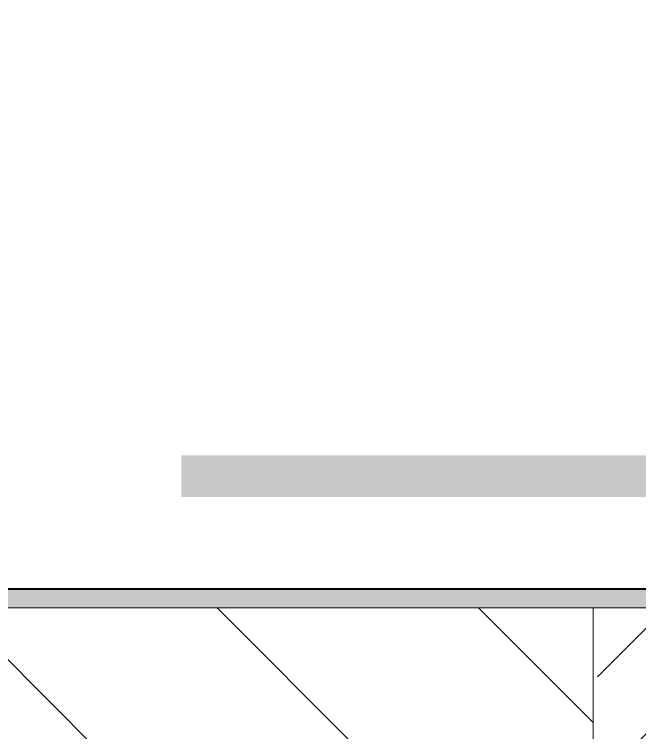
# Model space of a CAD drawing. Header units: millimetres. Extents: x -213547 to 415037, y -3642 to 106956.
# Drawn here: x 37428 to 38105, y 86951 to 87728 of the extents above; entities that cross this region are included whole.
import ezdxf

# ---------------------------------------------------------------- set-up
doc = ezdxf.new("R2010")
doc.units = ezdxf.units.MM
for name, color, linetype, lineweight in [('A-FLOR', 7, 'Continuous', 9), ('A-WALL', 7, 'Continuous', 5), ('I-WALL', 7, 'Continuous', 5), ('S-COLS', 7, 'Continuous', 9), ('S-COLS-1', 7, 'Continuous', 5)]:
    doc.layers.add(name, color=color, linetype=linetype, lineweight=lineweight)
doc.layers.add('A-FLOR-PATT-1', color=7, linetype='Continuous', lineweight=9, true_color=0xeef6ff, transparency=0.5)
doc.layers.add('A-WALL-FNSH-1', color=9, linetype='Continuous', lineweight=5, true_color=0x808080)

# ---------------------------------------------------------------- blocks, each defined once
blk = doc.blocks.new('BSC_Колонна _Прямоугольная - 500х500-V97-Объем проектирования 1 этажа')
at = {"layer": 'S-COLS-1'}
h = blk.add_hatch(dxfattribs=at)
h.set_pattern_fill('FP_113', color=256, style=0, pattern_type=2)
h.set_pattern_definition([(45, (-38240, -7650), (-114.04925, 114.04925), []), (45, (-38125.95, -7650), (-114.04925, 114.04925), [201.613, -40.323, 6.706, -33.617])])
h.paths.add_polyline_path([(30, -250), (250, -250), (250, 250), (-250, 250), (-250, -250)])
for p, q in [((250, 250), (-250, 250)), ((-250, 250), (-250, -250)), ((250, -250), (250, 250)), ((-250, -250), (250, -250))]:
    blk.add_line(p, q, dxfattribs=at)
blk = doc.blocks.new('1floor')
at = {"layer": 'A-FLOR-PATT-1'}
h = blk.add_hatch(color=256, dxfattribs=at)
h.paths.add_polyline_path([(30320, 7920), (30318.06, 8760.14), (30300, 8762.06), (30300, 7920)])
h.paths.add_polyline_path([(23835, 7920), (23875, 7920), (23875, 8313), (23835, 8313)])
h.paths.add_polyline_path([(22620, 7920), (22620, 8808), (22580, 8808), (22580, 7920)])
h.paths.add_polyline_path([(38166.62, 8020), (38520, 8020), (38520, 8065), (37544.5, 8065), (37544.5, 8020), (37970, 8020)])
h.paths.add_polyline_path([(38103.51, 10010), (38520, 10010), (38520, 10055), (37544.5, 10055), (37544.5, 10010), (37970, 10010)])
at = {"layer": 'I-WALL'}
h = blk.add_hatch(dxfattribs=at)
h.set_pattern_fill('FP_191', color=256, style=0, pattern_type=2)
h.set_pattern_definition([(0, (0, 0), (243.84, 60.96), [20.117, -162.763, 20.117, -162.763, -975.36]), (0, (0, 0), (243.84, 60.96), [-365.76, 20.117, -345.643, 20.117, -162.763, -426.72]), (0, (0, 0), (243.84, 60.96), [-914.4, 20.117, -101.803, 20.117, -284.683]), (120, (91.44, 30.48), (-174.71291, 180.69163), [20.117, -162.763, 20.117, -162.763, -975.36]), (120, (91.44, 30.48), (-174.71291, 180.69163), [-365.76, 20.117, -345.643, 20.117, -162.763, -426.72]), (120, (91.44, 30.48), (-174.71291, 180.69163), [-914.4, 20.117, -101.803, 20.117, -284.683]), (240, (121.92, 152.4), (-69.12709, -241.65163), [20.117, -162.763, 20.117, -162.763, -975.36]), (240, (121.92, 152.4), (-69.12709, -241.65163), [-365.76, 20.117, -345.643, 20.117, -162.763, -426.72]), (240, (121.92, 152.4), (-69.12709, -241.65163), [-914.4, 20.117, -101.803, 20.117, -284.683])])
h.paths.add_polyline_path([(29409.74, 7900), (30210, 7900), (30210, 7920), (25010, 7920), (25010, 7900), (29209.74, 7900)])
h.paths.add_polyline_path([(38490, 7900), (38540, 7900), (38540, 7920), (32710, 7920), (32710, 7900), (38469.93, 7900)])
h.paths.add_polyline_path([(22370.89, 7900), (22510, 7900), (22510, 7920), (20220, 7920), (20220, 7900), (21910, 7900)])
h = blk.add_hatch(dxfattribs=at)
h.set_pattern_fill('FP_23', color=256, style=0, pattern_type=2)
h.set_pattern_definition([(135, (0, 0), (-141.4214, -141.4214), [])])
h.paths.add_polyline_path([(33610, 7700), (37990, 7700), (37990, 7900), (36010, 7900), (36010, 7830), (34810, 7830), (34810, 7900), (33610, 7900), (33610, 7730.73)])
at = {"layer": 'A-FLOR'}
blk.add_line((38495, 7920), (30212.09, 7920), dxfattribs=at)
at = {"layer": 'A-WALL'}
blk.add_line((37990, 7900), (36010, 7900), dxfattribs=at)
at = {"layer": 'A-WALL-FNSH-1'}
blk.add_line((38519, 7921), (32710, 7921), dxfattribs=at)
at = {"layer": 'S-COLS'}
blk.add_blockref('BSC_Колонна _Прямоугольная - 500х500-V97-Объем проектирования 1 этажа', (38240, 7650), dxfattribs=at)

msp = doc.modelspace()

# ---------------------------------------------------------------- block references
msp.add_blockref('1floor', (64.7, 79186.05))

doc.saveas('drawing.dxf')
